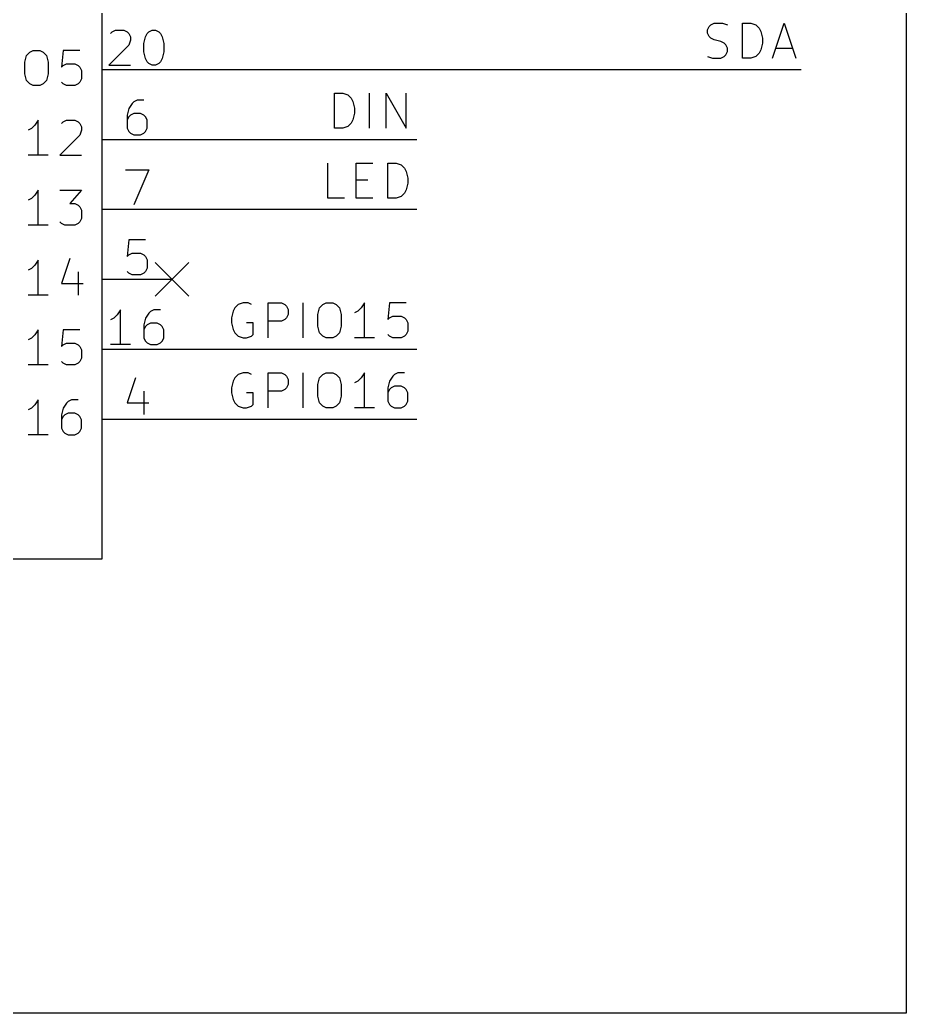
# Model space of a CAD drawing. Extents: x 0.4 to 11.3, y -7.9 to -0.4.
# Drawn here: x 8.132 to 9.4, y -5 to -3.579 of the extents above; entities that cross this region are included whole.
import ezdxf

# ---------------------------------------------------------------- set-up
doc = ezdxf.new("R2010")
doc.units = 0
doc.header["$MEASUREMENT"] = 0
for name, color, linetype in [('BLUE2', 5, 'CONTINUOUS'), ('CYAN2', 4, 'CONTINUOUS'), ('GRAY1', 251, 'CONTINUOUS'), ('GREEN3', 91, 'CONTINUOUS'), ('LORANGE', 41, 'CONTINUOUS'), ('LYELLOW', 51, 'CONTINUOUS'), ('RED2', 1, 'CONTINUOUS'), ('RED3', 11, 'CONTINUOUS')]:
    doc.layers.add(name, color=color, linetype=linetype)

msp = doc.modelspace()

# ---------------------------------------------------------------- linework, layer by layer
at = {"layer": 'BLUE2', "linetype": 'CONTINUOUS'}
for p, q in [((8.326, -3.926), (8.374, -3.974)), ((8.374, -3.926), (8.326, -3.974))]:
    msp.add_line(p, q, dxfattribs=at)
at = {"layer": 'CYAN2', "linetype": 'CONTINUOUS'}
for p, q in [((8.14667, -3.625), (8.15143, -3.62262)), ((8.14667, -3.625), (8.15143, -3.62262)), ((8.15143, -3.62262), (8.16095, -3.62262)), ((8.15143, -3.62262), (8.16095, -3.62262)), ((8.16095, -3.62262), (8.16571, -3.625)), ((8.16095, -3.62262), (8.16571, -3.625)), ((8.19428, -3.62262), (8.1919, -3.64643)), ((8.19428, -3.62262), (8.1919, -3.64643)), ((8.21809, -3.62262), (8.19428, -3.62262)), ((8.21809, -3.62262), (8.19428, -3.62262)), ((8.13952, -3.63928), (8.1419, -3.62976)), ((8.13952, -3.63928), (8.1419, -3.62976)), ((8.1419, -3.62976), (8.14667, -3.625)), ((8.1419, -3.62976), (8.14667, -3.625)), ((8.16571, -3.625), (8.17047, -3.62976)), ((8.16571, -3.625), (8.17047, -3.62976)), ((8.17047, -3.62976), (8.17285, -3.63928)), ((8.17047, -3.62976), (8.17285, -3.63928)), ((8.13952, -3.65595), (8.13952, -3.63928)), ((8.13952, -3.65595), (8.13952, -3.63928)), ((8.17285, -3.63928), (8.17285, -3.65595)), ((8.17285, -3.63928), (8.17285, -3.65595)), ((8.1919, -3.64643), (8.19428, -3.64405)), ((8.1919, -3.64643), (8.19428, -3.64405)), ((8.19428, -3.64405), (8.19905, -3.64167)), ((8.19428, -3.64405), (8.19905, -3.64167)), ((8.19905, -3.64167), (8.21095, -3.64167)), ((8.19905, -3.64167), (8.21095, -3.64167)), ((8.21095, -3.64167), (8.21571, -3.64405)), ((8.21095, -3.64167), (8.21571, -3.64405)), ((8.21571, -3.64405), (8.21809, -3.64643)), ((8.21571, -3.64405), (8.21809, -3.64643)), ((8.21809, -3.64643), (8.22047, -3.65119)), ((8.21809, -3.64643), (8.22047, -3.65119)), ((8.22047, -3.65119), (8.22047, -3.66309)), ((8.22047, -3.65119), (8.22047, -3.66309)), ((8.1419, -3.66547), (8.13952, -3.65595)), ((8.1419, -3.66547), (8.13952, -3.65595)), ((8.14667, -3.67024), (8.1419, -3.66547)), ((8.14667, -3.67024), (8.1419, -3.66547)), ((8.17047, -3.66547), (8.16571, -3.67024)), ((8.17047, -3.66547), (8.16571, -3.67024)), ((8.17285, -3.65595), (8.17047, -3.66547)), ((8.17285, -3.65595), (8.17047, -3.66547)), ((8.22047, -3.66309), (8.21809, -3.66785)), ((8.22047, -3.66309), (8.21809, -3.66785)), ((8.15143, -3.67262), (8.14667, -3.67024)), ((8.15143, -3.67262), (8.14667, -3.67024)), ((8.16095, -3.67262), (8.15143, -3.67262)), ((8.16095, -3.67262), (8.15143, -3.67262)), ((8.16571, -3.67024), (8.16095, -3.67262)), ((8.16571, -3.67024), (8.16095, -3.67262)), ((8.19428, -3.67024), (8.1919, -3.66785)), ((8.19428, -3.67024), (8.1919, -3.66785)), ((8.19905, -3.67262), (8.19428, -3.67024)), ((8.19905, -3.67262), (8.19428, -3.67024)), ((8.21095, -3.67262), (8.19905, -3.67262)), ((8.21095, -3.67262), (8.19905, -3.67262)), ((8.21571, -3.67024), (8.21095, -3.67262)), ((8.21571, -3.67024), (8.21095, -3.67262)), ((8.21809, -3.66785), (8.21571, -3.67024)), ((8.21809, -3.66785), (8.21571, -3.67024)), ((8.15857, -3.72262), (8.15381, -3.72976)), ((8.15857, -3.72262), (8.15381, -3.72976)), ((8.15857, -3.77262), (8.15857, -3.72262)), ((8.15857, -3.77262), (8.15857, -3.72262)), ((8.19428, -3.725), (8.19905, -3.72262)), ((8.19428, -3.725), (8.19905, -3.72262)), ((8.19905, -3.72262), (8.21095, -3.72262)), ((8.19905, -3.72262), (8.21095, -3.72262)), ((8.21095, -3.72262), (8.21571, -3.725)), ((8.21095, -3.72262), (8.21571, -3.725)), ((8.14905, -3.73452), (8.14428, -3.7369)), ((8.14905, -3.73452), (8.14428, -3.7369)), ((8.15381, -3.72976), (8.14905, -3.73452)), ((8.15381, -3.72976), (8.14905, -3.73452)), ((8.1919, -3.72738), (8.19428, -3.725)), ((8.1919, -3.72738), (8.19428, -3.725)), ((8.21571, -3.725), (8.21809, -3.72738)), ((8.21571, -3.725), (8.21809, -3.72738)), ((8.21809, -3.72738), (8.22047, -3.73214)), ((8.21809, -3.72738), (8.22047, -3.73214)), ((8.22047, -3.7369), (8.21809, -3.74405)), ((8.22047, -3.7369), (8.21809, -3.74405)), ((8.22047, -3.73214), (8.22047, -3.7369)), ((8.22047, -3.73214), (8.22047, -3.7369)), ((8.21809, -3.74405), (8.18952, -3.77262)), ((8.21809, -3.74405), (8.18952, -3.77262)), ((8.17285, -3.77262), (8.14428, -3.77262)), ((8.17285, -3.77262), (8.14428, -3.77262)), ((8.18952, -3.77262), (8.22047, -3.77262)), ((8.18952, -3.77262), (8.22047, -3.77262)), ((8.15857, -3.82262), (8.15381, -3.82976)), ((8.15857, -3.82262), (8.15381, -3.82976)), ((8.15857, -3.87262), (8.15857, -3.82262)), ((8.15857, -3.87262), (8.15857, -3.82262)), ((8.18952, -3.82262), (8.22047, -3.82262)), ((8.18952, -3.82262), (8.22047, -3.82262)), ((8.22047, -3.82262), (8.20381, -3.84167)), ((8.22047, -3.82262), (8.20381, -3.84167)), ((8.14905, -3.83452), (8.14428, -3.8369)), ((8.14905, -3.83452), (8.14428, -3.8369)), ((8.15381, -3.82976), (8.14905, -3.83452)), ((8.15381, -3.82976), (8.14905, -3.83452)), ((8.20381, -3.84167), (8.21095, -3.84167)), ((8.20381, -3.84167), (8.21095, -3.84167)), ((8.21095, -3.84167), (8.21571, -3.84405)), ((8.21095, -3.84167), (8.21571, -3.84405)), ((8.21571, -3.84405), (8.21809, -3.84643)), ((8.21571, -3.84405), (8.21809, -3.84643)), ((8.21809, -3.84643), (8.22047, -3.85119)), ((8.21809, -3.84643), (8.22047, -3.85119)), ((8.22047, -3.86309), (8.21809, -3.86785)), ((8.22047, -3.86309), (8.21809, -3.86785)), ((8.22047, -3.85119), (8.22047, -3.86309)), ((8.22047, -3.85119), (8.22047, -3.86309)), ((8.17285, -3.87262), (8.14428, -3.87262)), ((8.17285, -3.87262), (8.14428, -3.87262)), ((8.1919, -3.87024), (8.18952, -3.86785)), ((8.1919, -3.87024), (8.18952, -3.86785)), ((8.19667, -3.87262), (8.1919, -3.87024)), ((8.19667, -3.87262), (8.1919, -3.87024)), ((8.21095, -3.87262), (8.19667, -3.87262)), ((8.21095, -3.87262), (8.19667, -3.87262)), ((8.21571, -3.87024), (8.21095, -3.87262)), ((8.21571, -3.87024), (8.21095, -3.87262)), ((8.21809, -3.86785), (8.21571, -3.87024)), ((8.21809, -3.86785), (8.21571, -3.87024)), ((8.20381, -3.92024), (8.1919, -3.95595)), ((8.20381, -3.92024), (8.1919, -3.95595)), ((8.14905, -3.93452), (8.14428, -3.9369)), ((8.14905, -3.93452), (8.14428, -3.9369)), ((8.15381, -3.92976), (8.14905, -3.93452)), ((8.15381, -3.92976), (8.14905, -3.93452)), ((8.15857, -3.92262), (8.15381, -3.92976)), ((8.15857, -3.92262), (8.15381, -3.92976)), ((8.15857, -3.97262), (8.15857, -3.92262)), ((8.15857, -3.97262), (8.15857, -3.92262)), ((8.21571, -3.93928), (8.21571, -3.97262)), ((8.21571, -3.93928), (8.21571, -3.97262)), ((8.1919, -3.95595), (8.22285, -3.95595)), ((8.1919, -3.95595), (8.22285, -3.95595)), ((8.17285, -3.97262), (8.14428, -3.97262)), ((8.17285, -3.97262), (8.14428, -3.97262)), ((8.14905, -4.03452), (8.14428, -4.0369)), ((8.14905, -4.03452), (8.14428, -4.0369)), ((8.15381, -4.02976), (8.14905, -4.03452)), ((8.15381, -4.02976), (8.14905, -4.03452)), ((8.15857, -4.02262), (8.15381, -4.02976)), ((8.15857, -4.02262), (8.15381, -4.02976)), ((8.15857, -4.07262), (8.15857, -4.02262)), ((8.15857, -4.07262), (8.15857, -4.02262)), ((8.19428, -4.02262), (8.1919, -4.04643)), ((8.19428, -4.02262), (8.1919, -4.04643)), ((8.21809, -4.02262), (8.19428, -4.02262)), ((8.21809, -4.02262), (8.19428, -4.02262)), ((8.1919, -4.04643), (8.19428, -4.04405)), ((8.1919, -4.04643), (8.19428, -4.04405)), ((8.19428, -4.04405), (8.19905, -4.04167)), ((8.19428, -4.04405), (8.19905, -4.04167)), ((8.19905, -4.04167), (8.21095, -4.04167)), ((8.19905, -4.04167), (8.21095, -4.04167)), ((8.21095, -4.04167), (8.21571, -4.04405)), ((8.21095, -4.04167), (8.21571, -4.04405)), ((8.21571, -4.04405), (8.21809, -4.04643)), ((8.21571, -4.04405), (8.21809, -4.04643)), ((8.21809, -4.04643), (8.22047, -4.05119)), ((8.21809, -4.04643), (8.22047, -4.05119)), ((8.22047, -4.06309), (8.21809, -4.06785)), ((8.22047, -4.06309), (8.21809, -4.06785)), ((8.22047, -4.05119), (8.22047, -4.06309)), ((8.22047, -4.05119), (8.22047, -4.06309)), ((8.17285, -4.07262), (8.14428, -4.07262)), ((8.17285, -4.07262), (8.14428, -4.07262)), ((8.19428, -4.07024), (8.1919, -4.06785)), ((8.19428, -4.07024), (8.1919, -4.06785)), ((8.19905, -4.07262), (8.19428, -4.07024)), ((8.19905, -4.07262), (8.19428, -4.07024)), ((8.21095, -4.07262), (8.19905, -4.07262)), ((8.21095, -4.07262), (8.19905, -4.07262)), ((8.21571, -4.07024), (8.21095, -4.07262)), ((8.21571, -4.07024), (8.21095, -4.07262)), ((8.21809, -4.06785), (8.21571, -4.07024)), ((8.21809, -4.06785), (8.21571, -4.07024)), ((8.14905, -4.13452), (8.14428, -4.1369)), ((8.14905, -4.13452), (8.14428, -4.1369)), ((8.15381, -4.12976), (8.14905, -4.13452)), ((8.15381, -4.12976), (8.14905, -4.13452)), ((8.15857, -4.12262), (8.15381, -4.12976)), ((8.15857, -4.12262), (8.15381, -4.12976)), ((8.15857, -4.17262), (8.15857, -4.12262)), ((8.15857, -4.17262), (8.15857, -4.12262)), ((8.19428, -4.13452), (8.1919, -4.14405)), ((8.19428, -4.13452), (8.1919, -4.14405)), ((8.19905, -4.12738), (8.19428, -4.13452)), ((8.19905, -4.12738), (8.19428, -4.13452)), ((8.20143, -4.125), (8.19905, -4.12738)), ((8.20143, -4.125), (8.19905, -4.12738)), ((8.20619, -4.12262), (8.20143, -4.125)), ((8.20619, -4.12262), (8.20143, -4.125)), ((8.21571, -4.12262), (8.20619, -4.12262)), ((8.21571, -4.12262), (8.20619, -4.12262)), ((8.1919, -4.14405), (8.1919, -4.16309)), ((8.1919, -4.14405), (8.1919, -4.16309)), ((8.19428, -4.14643), (8.1919, -4.15119)), ((8.19428, -4.14643), (8.1919, -4.15119)), ((8.19667, -4.14405), (8.19428, -4.14643)), ((8.19667, -4.14405), (8.19428, -4.14643)), ((8.20143, -4.14167), (8.19667, -4.14405)), ((8.20143, -4.14167), (8.19667, -4.14405)), ((8.21095, -4.14167), (8.20143, -4.14167)), ((8.21095, -4.14167), (8.20143, -4.14167)), ((8.21571, -4.14405), (8.21095, -4.14167)), ((8.21571, -4.14405), (8.21095, -4.14167)), ((8.21809, -4.14643), (8.21571, -4.14405)), ((8.21809, -4.14643), (8.21571, -4.14405)), ((8.22047, -4.15119), (8.21809, -4.14643)), ((8.22047, -4.15119), (8.21809, -4.14643)), ((8.1919, -4.16309), (8.19428, -4.16785)), ((8.1919, -4.16309), (8.19428, -4.16785)), ((8.21809, -4.16785), (8.22047, -4.16309)), ((8.21809, -4.16785), (8.22047, -4.16309)), ((8.22047, -4.16309), (8.22047, -4.15119)), ((8.22047, -4.16309), (8.22047, -4.15119)), ((8.17285, -4.17262), (8.14428, -4.17262)), ((8.17285, -4.17262), (8.14428, -4.17262)), ((8.19428, -4.16785), (8.19667, -4.17024)), ((8.19428, -4.16785), (8.19667, -4.17024)), ((8.19667, -4.17024), (8.20143, -4.17262)), ((8.19667, -4.17024), (8.20143, -4.17262)), ((8.20143, -4.17262), (8.21095, -4.17262)), ((8.20143, -4.17262), (8.21095, -4.17262)), ((8.21095, -4.17262), (8.21571, -4.17024)), ((8.21095, -4.17262), (8.21571, -4.17024)), ((8.21571, -4.17024), (8.21809, -4.16785)), ((8.21571, -4.17024), (8.21809, -4.16785))]:
    msp.add_line(p, q, dxfattribs=at)
at = {"layer": 'GRAY1', "linetype": 'CONTINUOUS'}
for p, q in [((9.11592, -3.59339), (9.1183, -3.58863)), ((9.11592, -3.59815), (9.11592, -3.59339)), ((9.1183, -3.58863), (9.12068, -3.58625)), ((9.12068, -3.58625), (9.12544, -3.58387)), ((9.12544, -3.58387), (9.13735, -3.58387)), ((9.13735, -3.58387), (9.14449, -3.58625)), ((9.16592, -3.63387), (9.16592, -3.58387)), ((9.16592, -3.58387), (9.17782, -3.58387)), ((9.17782, -3.58387), (9.18497, -3.58625)), ((9.18497, -3.58625), (9.18973, -3.59101)), ((9.18973, -3.59101), (9.19211, -3.59577)), ((9.20878, -3.63387), (9.22544, -3.58387)), ((9.22544, -3.58387), (9.24211, -3.63387)), ((9.1183, -3.60291), (9.11592, -3.59815)), ((9.12068, -3.6053), (9.1183, -3.60291)), ((9.12544, -3.60767), (9.12068, -3.6053)), ((9.13497, -3.61006), (9.12544, -3.60767)), ((9.19211, -3.59577), (9.19449, -3.6053)), ((9.19449, -3.6053), (9.19449, -3.61244)), ((9.13973, -3.61244), (9.13497, -3.61006)), ((9.14211, -3.61482), (9.13973, -3.61244)), ((9.14449, -3.61958), (9.14211, -3.61482)), ((9.14449, -3.62434), (9.14449, -3.61958)), ((9.19211, -3.62196), (9.18973, -3.62672)), ((9.19449, -3.61244), (9.19211, -3.62196)), ((9.21354, -3.61958), (9.23735, -3.61958)), ((9.11592, -3.63148), (9.12306, -3.63387)), ((9.12306, -3.63387), (9.13497, -3.63387)), ((9.13497, -3.63387), (9.13973, -3.63148)), ((9.13973, -3.63148), (9.14211, -3.6291)), ((9.14211, -3.6291), (9.14449, -3.62434)), ((9.17782, -3.63387), (9.16592, -3.63387)), ((9.18497, -3.63148), (9.17782, -3.63387)), ((9.18973, -3.62672), (9.18497, -3.63148)), ((8.58259, -3.73387), (8.58259, -3.68387)), ((8.58259, -3.68387), (8.59449, -3.68387)), ((8.59449, -3.68387), (8.60163, -3.68625)), ((8.60163, -3.68625), (8.6064, -3.69101)), ((8.6064, -3.69101), (8.60878, -3.69577)), ((8.63259, -3.73387), (8.63259, -3.68387)), ((8.6564, -3.73387), (8.6564, -3.68387)), ((8.6564, -3.68387), (8.68497, -3.73387)), ((8.68497, -3.73387), (8.68497, -3.68387)), ((8.60878, -3.69577), (8.61116, -3.7053)), ((8.61116, -3.7053), (8.61116, -3.71244)), ((8.60878, -3.72196), (8.6064, -3.72672)), ((8.61116, -3.71244), (8.60878, -3.72196)), ((8.59449, -3.73387), (8.58259, -3.73387)), ((8.60163, -3.73148), (8.59449, -3.73387)), ((8.6064, -3.72672), (8.60163, -3.73148)), ((8.57306, -3.83387), (8.57306, -3.78387)), ((8.61354, -3.83387), (8.61354, -3.78387)), ((8.61354, -3.78387), (8.63735, -3.78387)), ((8.65878, -3.83387), (8.65878, -3.78387)), ((8.65878, -3.78387), (8.67068, -3.78387)), ((8.67068, -3.78387), (8.67782, -3.78625)), ((8.67782, -3.78625), (8.68259, -3.79101)), ((8.68259, -3.79101), (8.68497, -3.79577)), ((8.61354, -3.80767), (8.6302, -3.80767)), ((8.68497, -3.79577), (8.68735, -3.8053)), ((8.68735, -3.8053), (8.68735, -3.81244)), ((8.68497, -3.82196), (8.68259, -3.82672)), ((8.68735, -3.81244), (8.68497, -3.82196)), ((8.59687, -3.83387), (8.57306, -3.83387)), ((8.63735, -3.83387), (8.61354, -3.83387)), ((8.67068, -3.83387), (8.65878, -3.83387)), ((8.67782, -3.83148), (8.67068, -3.83387)), ((8.68259, -3.82672), (8.67782, -3.83148)), ((8.43973, -3.99101), (8.43735, -3.99577)), ((8.44449, -3.98625), (8.43973, -3.99101)), ((8.45163, -3.98387), (8.44449, -3.98625)), ((8.45878, -3.98387), (8.45163, -3.98387)), ((8.46354, -3.98625), (8.45878, -3.98387)), ((8.48735, -4.03387), (8.48735, -3.98387)), ((8.48735, -3.98387), (8.5064, -3.98387)), ((8.5064, -3.98387), (8.51116, -3.98625)), ((8.51116, -3.98625), (8.51354, -3.98863)), ((8.51354, -3.98863), (8.51592, -3.99339)), ((8.53735, -4.03387), (8.53735, -3.98387)), ((8.55878, -4.00053), (8.56116, -3.99101)), ((8.56116, -3.99101), (8.56592, -3.98625)), ((8.56592, -3.98625), (8.57068, -3.98387)), ((8.57068, -3.98387), (8.5802, -3.98387)), ((8.5802, -3.98387), (8.58497, -3.98625)), ((8.58497, -3.98625), (8.58973, -3.99101)), ((8.58973, -3.99101), (8.59211, -4.00053)), ((8.62068, -3.99101), (8.61592, -3.99577)), ((8.62544, -3.98387), (8.62068, -3.99101)), ((8.62544, -4.03387), (8.62544, -3.98387)), ((8.66116, -3.98387), (8.65878, -4.00767)), ((8.68497, -3.98387), (8.66116, -3.98387)), ((8.43735, -3.99577), (8.43497, -4.0053)), ((8.43497, -4.0053), (8.43497, -4.01244)), ((8.51354, -4.0053), (8.51116, -4.00767)), ((8.51592, -4.00053), (8.51354, -4.0053)), ((8.51592, -3.99339), (8.51592, -4.00053)), ((8.55878, -4.0172), (8.55878, -4.00053)), ((8.59211, -4.00053), (8.59211, -4.0172)), ((8.61592, -3.99577), (8.61116, -3.99815)), ((8.65878, -4.00767), (8.66116, -4.0053)), ((8.66116, -4.0053), (8.66592, -4.00291)), ((8.66592, -4.00291), (8.67782, -4.00291)), ((8.67782, -4.00291), (8.68259, -4.0053)), ((8.68259, -4.0053), (8.68497, -4.00767)), ((8.43497, -4.01244), (8.43735, -4.02196)), ((8.46592, -4.01244), (8.4564, -4.01244)), ((8.46592, -4.0291), (8.46592, -4.01244)), ((8.5064, -4.01006), (8.48735, -4.01006)), ((8.51116, -4.00767), (8.5064, -4.01006)), ((8.56116, -4.02672), (8.55878, -4.0172)), ((8.59211, -4.0172), (8.58973, -4.02672)), ((8.68497, -4.00767), (8.68735, -4.01244)), ((8.68735, -4.01244), (8.68735, -4.02434)), ((8.43735, -4.02196), (8.43973, -4.02672)), ((8.43973, -4.02672), (8.44449, -4.03148)), ((8.44449, -4.03148), (8.45163, -4.03387)), ((8.45163, -4.03387), (8.4564, -4.03387)), ((8.4564, -4.03387), (8.46354, -4.03148)), ((8.46354, -4.03148), (8.46592, -4.0291)), ((8.56592, -4.03148), (8.56116, -4.02672)), ((8.57068, -4.03387), (8.56592, -4.03148)), ((8.5802, -4.03387), (8.57068, -4.03387)), ((8.58497, -4.03148), (8.5802, -4.03387)), ((8.58973, -4.02672), (8.58497, -4.03148)), ((8.63973, -4.03387), (8.61116, -4.03387)), ((8.66116, -4.03148), (8.65878, -4.0291)), ((8.66592, -4.03387), (8.66116, -4.03148)), ((8.67782, -4.03387), (8.66592, -4.03387)), ((8.68259, -4.03148), (8.67782, -4.03387)), ((8.68497, -4.0291), (8.68259, -4.03148)), ((8.68735, -4.02434), (8.68497, -4.0291)), ((8.43973, -4.09101), (8.43735, -4.09577)), ((8.44449, -4.08625), (8.43973, -4.09101)), ((8.45163, -4.08387), (8.44449, -4.08625)), ((8.45878, -4.08387), (8.45163, -4.08387)), ((8.46354, -4.08625), (8.45878, -4.08387)), ((8.48735, -4.13387), (8.48735, -4.08387)), ((8.48735, -4.08387), (8.5064, -4.08387)), ((8.5064, -4.08387), (8.51116, -4.08625)), ((8.51116, -4.08625), (8.51354, -4.08863)), ((8.51354, -4.08863), (8.51592, -4.09339)), ((8.53735, -4.13387), (8.53735, -4.08387)), ((8.55878, -4.10053), (8.56116, -4.09101)), ((8.56116, -4.09101), (8.56592, -4.08625)), ((8.56592, -4.08625), (8.57068, -4.08387)), ((8.57068, -4.08387), (8.5802, -4.08387)), ((8.5802, -4.08387), (8.58497, -4.08625)), ((8.58497, -4.08625), (8.58973, -4.09101)), ((8.58973, -4.09101), (8.59211, -4.10053)), ((8.62068, -4.09101), (8.61592, -4.09577)), ((8.62544, -4.08387), (8.62068, -4.09101)), ((8.62544, -4.13387), (8.62544, -4.08387)), ((8.66592, -4.08863), (8.66116, -4.09577)), ((8.6683, -4.08625), (8.66592, -4.08863)), ((8.67306, -4.08387), (8.6683, -4.08625)), ((8.68259, -4.08387), (8.67306, -4.08387)), ((8.43735, -4.09577), (8.43497, -4.1053)), ((8.43497, -4.1053), (8.43497, -4.11244)), ((8.51354, -4.1053), (8.51116, -4.10767)), ((8.51592, -4.10053), (8.51354, -4.1053)), ((8.51592, -4.09339), (8.51592, -4.10053)), ((8.55878, -4.1172), (8.55878, -4.10053)), ((8.59211, -4.10053), (8.59211, -4.1172)), ((8.61592, -4.09577), (8.61116, -4.09815)), ((8.66116, -4.09577), (8.65878, -4.1053)), ((8.65878, -4.1053), (8.65878, -4.12434)), ((8.66354, -4.1053), (8.66116, -4.10767)), ((8.6683, -4.10291), (8.66354, -4.1053)), ((8.67782, -4.10291), (8.6683, -4.10291)), ((8.68259, -4.1053), (8.67782, -4.10291)), ((8.68497, -4.10767), (8.68259, -4.1053)), ((8.43497, -4.11244), (8.43735, -4.12196)), ((8.46592, -4.11244), (8.4564, -4.11244)), ((8.46592, -4.1291), (8.46592, -4.11244)), ((8.5064, -4.11006), (8.48735, -4.11006)), ((8.51116, -4.10767), (8.5064, -4.11006)), ((8.56116, -4.12672), (8.55878, -4.1172)), ((8.59211, -4.1172), (8.58973, -4.12672)), ((8.66116, -4.10767), (8.65878, -4.11244)), ((8.68735, -4.11244), (8.68497, -4.10767)), ((8.68735, -4.12434), (8.68735, -4.11244)), ((8.43735, -4.12196), (8.43973, -4.12672)), ((8.43973, -4.12672), (8.44449, -4.13148)), ((8.44449, -4.13148), (8.45163, -4.13387)), ((8.45163, -4.13387), (8.4564, -4.13387)), ((8.4564, -4.13387), (8.46354, -4.13148)), ((8.46354, -4.13148), (8.46592, -4.1291)), ((8.56592, -4.13148), (8.56116, -4.12672)), ((8.57068, -4.13387), (8.56592, -4.13148)), ((8.5802, -4.13387), (8.57068, -4.13387)), ((8.58497, -4.13148), (8.5802, -4.13387)), ((8.58973, -4.12672), (8.58497, -4.13148)), ((8.63973, -4.13387), (8.61116, -4.13387)), ((8.65878, -4.12434), (8.66116, -4.1291)), ((8.66116, -4.1291), (8.66354, -4.13148)), ((8.66354, -4.13148), (8.6683, -4.13387)), ((8.6683, -4.13387), (8.67782, -4.13387)), ((8.67782, -4.13387), (8.68259, -4.13148)), ((8.68259, -4.13148), (8.68497, -4.1291)), ((8.68497, -4.1291), (8.68735, -4.12434))]:
    msp.add_line(p, q, dxfattribs=at)
at = {"layer": 'GREEN3', "linetype": 'CONTINUOUS'}
for p, q in [((8.35, -3.65), (9.25, -3.65)), ((8.35, -3.75), (8.7, -3.75)), ((8.35, -3.85), (8.7, -3.85)), ((8.35, -4.05), (8.7, -4.05)), ((8.35, -4.15), (8.7, -4.15))]:
    msp.add_line(p, q, dxfattribs=at)
at = {"layer": 'LORANGE', "linetype": 'CONTINUOUS'}
for p, q in [((9.4, -2.25), (9.4, -5)), ((9.4, -5), (6.8, -5))]:
    msp.add_line(p, q, dxfattribs=at)
at = {"layer": 'LYELLOW', "linetype": 'CONTINUOUS'}
for p, q in [((8.25, -4.35), (8.25, -3.05)), ((7.25, -4.35), (8.25, -4.35))]:
    msp.add_line(p, q, dxfattribs=at)
at = {"layer": 'RED2', "linetype": 'CONTINUOUS'}
for p, q in [((8.25, -4.35), (8.25, -3.05)), ((8.25, -4.35), (8.25, -3.05)), ((8.25, -3.65), (8.35, -3.65)), ((8.25, -3.65), (8.35, -3.65)), ((8.25, -3.75), (8.35, -3.75)), ((8.25, -3.75), (8.35, -3.75)), ((8.25, -3.85), (8.35, -3.85)), ((8.25, -3.85), (8.35, -3.85)), ((8.25, -3.95), (8.35, -3.95)), ((8.25, -3.95), (8.35, -3.95)), ((8.25, -4.05), (8.35, -4.05)), ((8.25, -4.05), (8.35, -4.05)), ((8.25, -4.15), (8.35, -4.15)), ((8.25, -4.15), (8.35, -4.15)), ((7.25, -4.35), (8.25, -4.35)), ((7.25, -4.35), (8.25, -4.35))]:
    msp.add_line(p, q, dxfattribs=at)
at = {"layer": 'RED3', "linetype": 'CONTINUOUS'}
for p, q in [((8.26428, -3.596), (8.26905, -3.59362)), ((8.26428, -3.596), (8.26905, -3.59362)), ((8.26905, -3.59362), (8.28095, -3.59362)), ((8.26905, -3.59362), (8.28095, -3.59362)), ((8.28095, -3.59362), (8.28571, -3.596)), ((8.28095, -3.59362), (8.28571, -3.596)), ((8.31667, -3.596), (8.32143, -3.59362)), ((8.31667, -3.596), (8.32143, -3.59362)), ((8.32143, -3.59362), (8.32619, -3.59362)), ((8.32143, -3.59362), (8.32619, -3.59362)), ((8.32619, -3.59362), (8.33095, -3.596)), ((8.32619, -3.59362), (8.33095, -3.596)), ((8.2619, -3.59838), (8.26428, -3.596)), ((8.2619, -3.59838), (8.26428, -3.596)), ((8.28571, -3.596), (8.28809, -3.59838)), ((8.28571, -3.596), (8.28809, -3.59838)), ((8.28809, -3.59838), (8.29047, -3.60314)), ((8.28809, -3.59838), (8.29047, -3.60314)), ((8.29047, -3.6079), (8.28809, -3.61505)), ((8.29047, -3.6079), (8.28809, -3.61505)), ((8.29047, -3.60314), (8.29047, -3.6079)), ((8.29047, -3.60314), (8.29047, -3.6079)), ((8.30952, -3.61267), (8.3119, -3.60314)), ((8.30952, -3.61267), (8.3119, -3.60314)), ((8.3119, -3.60314), (8.31428, -3.59838)), ((8.3119, -3.60314), (8.31428, -3.59838)), ((8.31428, -3.59838), (8.31667, -3.596)), ((8.31428, -3.59838), (8.31667, -3.596)), ((8.33095, -3.596), (8.33333, -3.59838)), ((8.33095, -3.596), (8.33333, -3.59838)), ((8.33333, -3.59838), (8.33571, -3.60314)), ((8.33333, -3.59838), (8.33571, -3.60314)), ((8.33571, -3.60314), (8.33809, -3.61267)), ((8.33571, -3.60314), (8.33809, -3.61267)), ((8.28809, -3.61505), (8.25952, -3.64362)), ((8.28809, -3.61505), (8.25952, -3.64362)), ((8.30952, -3.62457), (8.30952, -3.61267)), ((8.30952, -3.62457), (8.30952, -3.61267)), ((8.33809, -3.61267), (8.33809, -3.62457)), ((8.33809, -3.61267), (8.33809, -3.62457)), ((8.3119, -3.63409), (8.30952, -3.62457)), ((8.3119, -3.63409), (8.30952, -3.62457)), ((8.31428, -3.63885), (8.3119, -3.63409)), ((8.31428, -3.63885), (8.3119, -3.63409)), ((8.33571, -3.63409), (8.33333, -3.63885)), ((8.33571, -3.63409), (8.33333, -3.63885)), ((8.33809, -3.62457), (8.33571, -3.63409)), ((8.33809, -3.62457), (8.33571, -3.63409)), ((8.25952, -3.64362), (8.29047, -3.64362)), ((8.25952, -3.64362), (8.29047, -3.64362)), ((8.31667, -3.64124), (8.31428, -3.63885)), ((8.31667, -3.64124), (8.31428, -3.63885)), ((8.32143, -3.64362), (8.31667, -3.64124)), ((8.32143, -3.64362), (8.31667, -3.64124)), ((8.32619, -3.64362), (8.32143, -3.64362)), ((8.32619, -3.64362), (8.32143, -3.64362)), ((8.33095, -3.64124), (8.32619, -3.64362)), ((8.33095, -3.64124), (8.32619, -3.64362)), ((8.33333, -3.63885), (8.33095, -3.64124)), ((8.33333, -3.63885), (8.33095, -3.64124)), ((8.3, -3.69362), (8.29524, -3.696)), ((8.3, -3.69362), (8.29524, -3.696)), ((8.30952, -3.69362), (8.3, -3.69362)), ((8.30952, -3.69362), (8.3, -3.69362)), ((8.28809, -3.70552), (8.28571, -3.71505)), ((8.28809, -3.70552), (8.28571, -3.71505)), ((8.29285, -3.69838), (8.28809, -3.70552)), ((8.29285, -3.69838), (8.28809, -3.70552)), ((8.29524, -3.696), (8.29285, -3.69838)), ((8.29524, -3.696), (8.29285, -3.69838)), ((8.28571, -3.71505), (8.28571, -3.73409)), ((8.28571, -3.71505), (8.28571, -3.73409)), ((8.28809, -3.71743), (8.28571, -3.72219)), ((8.28809, -3.71743), (8.28571, -3.72219)), ((8.29047, -3.71505), (8.28809, -3.71743)), ((8.29047, -3.71505), (8.28809, -3.71743)), ((8.29524, -3.71267), (8.29047, -3.71505)), ((8.29524, -3.71267), (8.29047, -3.71505)), ((8.30476, -3.71267), (8.29524, -3.71267)), ((8.30476, -3.71267), (8.29524, -3.71267)), ((8.30952, -3.71505), (8.30476, -3.71267)), ((8.30952, -3.71505), (8.30476, -3.71267)), ((8.3119, -3.71743), (8.30952, -3.71505)), ((8.3119, -3.71743), (8.30952, -3.71505)), ((8.31428, -3.72219), (8.3119, -3.71743)), ((8.31428, -3.72219), (8.3119, -3.71743)), ((8.31428, -3.73409), (8.31428, -3.72219)), ((8.31428, -3.73409), (8.31428, -3.72219)), ((8.28571, -3.73409), (8.28809, -3.73885)), ((8.28571, -3.73409), (8.28809, -3.73885)), ((8.3119, -3.73885), (8.31428, -3.73409)), ((8.3119, -3.73885), (8.31428, -3.73409)), ((8.28809, -3.73885), (8.29047, -3.74124)), ((8.28809, -3.73885), (8.29047, -3.74124)), ((8.29047, -3.74124), (8.29524, -3.74362)), ((8.29047, -3.74124), (8.29524, -3.74362)), ((8.29524, -3.74362), (8.30476, -3.74362)), ((8.29524, -3.74362), (8.30476, -3.74362)), ((8.30476, -3.74362), (8.30952, -3.74124)), ((8.30476, -3.74362), (8.30952, -3.74124)), ((8.30952, -3.74124), (8.3119, -3.73885)), ((8.30952, -3.74124), (8.3119, -3.73885)), ((8.28333, -3.79362), (8.31667, -3.79362)), ((8.28333, -3.79362), (8.31667, -3.79362)), ((8.31667, -3.79362), (8.29524, -3.84362)), ((8.31667, -3.79362), (8.29524, -3.84362)), ((8.28809, -3.89362), (8.28571, -3.91743)), ((8.28809, -3.89362), (8.28571, -3.91743)), ((8.3119, -3.89362), (8.28809, -3.89362)), ((8.3119, -3.89362), (8.28809, -3.89362)), ((8.28571, -3.91743), (8.28809, -3.91505)), ((8.28571, -3.91743), (8.28809, -3.91505)), ((8.28809, -3.91505), (8.29285, -3.91267)), ((8.28809, -3.91505), (8.29285, -3.91267)), ((8.29285, -3.91267), (8.30476, -3.91267)), ((8.29285, -3.91267), (8.30476, -3.91267)), ((8.30476, -3.91267), (8.30952, -3.91505)), ((8.30476, -3.91267), (8.30952, -3.91505)), ((8.30952, -3.91505), (8.3119, -3.91743)), ((8.30952, -3.91505), (8.3119, -3.91743)), ((8.3119, -3.91743), (8.31428, -3.92219)), ((8.3119, -3.91743), (8.31428, -3.92219)), ((8.31428, -3.93409), (8.3119, -3.93885)), ((8.31428, -3.93409), (8.3119, -3.93885)), ((8.31428, -3.92219), (8.31428, -3.93409)), ((8.31428, -3.92219), (8.31428, -3.93409)), ((8.28809, -3.94124), (8.28571, -3.93885)), ((8.28809, -3.94124), (8.28571, -3.93885)), ((8.29285, -3.94362), (8.28809, -3.94124)), ((8.29285, -3.94362), (8.28809, -3.94124)), ((8.30476, -3.94362), (8.29285, -3.94362)), ((8.30476, -3.94362), (8.29285, -3.94362)), ((8.30952, -3.94124), (8.30476, -3.94362)), ((8.30952, -3.94124), (8.30476, -3.94362)), ((8.3119, -3.93885), (8.30952, -3.94124)), ((8.3119, -3.93885), (8.30952, -3.94124)), ((8.26667, -4.00552), (8.2619, -4.0079)), ((8.26667, -4.00552), (8.2619, -4.0079)), ((8.27143, -4.00076), (8.26667, -4.00552)), ((8.27143, -4.00076), (8.26667, -4.00552)), ((8.27619, -3.99362), (8.27143, -4.00076)), ((8.27619, -3.99362), (8.27143, -4.00076)), ((8.27619, -4.04362), (8.27619, -3.99362)), ((8.27619, -4.04362), (8.27619, -3.99362)), ((8.3119, -4.00552), (8.30952, -4.01505)), ((8.3119, -4.00552), (8.30952, -4.01505)), ((8.31667, -3.99838), (8.3119, -4.00552)), ((8.31667, -3.99838), (8.3119, -4.00552)), ((8.31905, -3.996), (8.31667, -3.99838)), ((8.31905, -3.996), (8.31667, -3.99838)), ((8.32381, -3.99362), (8.31905, -3.996)), ((8.32381, -3.99362), (8.31905, -3.996)), ((8.33333, -3.99362), (8.32381, -3.99362)), ((8.33333, -3.99362), (8.32381, -3.99362)), ((8.30952, -4.01505), (8.30952, -4.03409)), ((8.30952, -4.01505), (8.30952, -4.03409)), ((8.3119, -4.01743), (8.30952, -4.02219)), ((8.3119, -4.01743), (8.30952, -4.02219)), ((8.31428, -4.01505), (8.3119, -4.01743)), ((8.31428, -4.01505), (8.3119, -4.01743)), ((8.31905, -4.01267), (8.31428, -4.01505)), ((8.31905, -4.01267), (8.31428, -4.01505)), ((8.32857, -4.01267), (8.31905, -4.01267)), ((8.32857, -4.01267), (8.31905, -4.01267)), ((8.33333, -4.01505), (8.32857, -4.01267)), ((8.33333, -4.01505), (8.32857, -4.01267)), ((8.33571, -4.01743), (8.33333, -4.01505)), ((8.33571, -4.01743), (8.33333, -4.01505)), ((8.33809, -4.02219), (8.33571, -4.01743)), ((8.33809, -4.02219), (8.33571, -4.01743)), ((8.30952, -4.03409), (8.3119, -4.03885)), ((8.30952, -4.03409), (8.3119, -4.03885)), ((8.33571, -4.03885), (8.33809, -4.03409)), ((8.33571, -4.03885), (8.33809, -4.03409)), ((8.33809, -4.03409), (8.33809, -4.02219)), ((8.33809, -4.03409), (8.33809, -4.02219)), ((8.29047, -4.04362), (8.2619, -4.04362)), ((8.29047, -4.04362), (8.2619, -4.04362)), ((8.3119, -4.03885), (8.31428, -4.04124)), ((8.3119, -4.03885), (8.31428, -4.04124)), ((8.31428, -4.04124), (8.31905, -4.04362)), ((8.31428, -4.04124), (8.31905, -4.04362)), ((8.31905, -4.04362), (8.32857, -4.04362)), ((8.31905, -4.04362), (8.32857, -4.04362)), ((8.32857, -4.04362), (8.33333, -4.04124)), ((8.32857, -4.04362), (8.33333, -4.04124)), ((8.33333, -4.04124), (8.33571, -4.03885)), ((8.33333, -4.04124), (8.33571, -4.03885)), ((8.29762, -4.09124), (8.28571, -4.12695)), ((8.29762, -4.09124), (8.28571, -4.12695)), ((8.30952, -4.11028), (8.30952, -4.14362)), ((8.30952, -4.11028), (8.30952, -4.14362)), ((8.28571, -4.12695), (8.31667, -4.12695)), ((8.28571, -4.12695), (8.31667, -4.12695))]:
    msp.add_line(p, q, dxfattribs=at)

doc.saveas('drawing.dxf')
